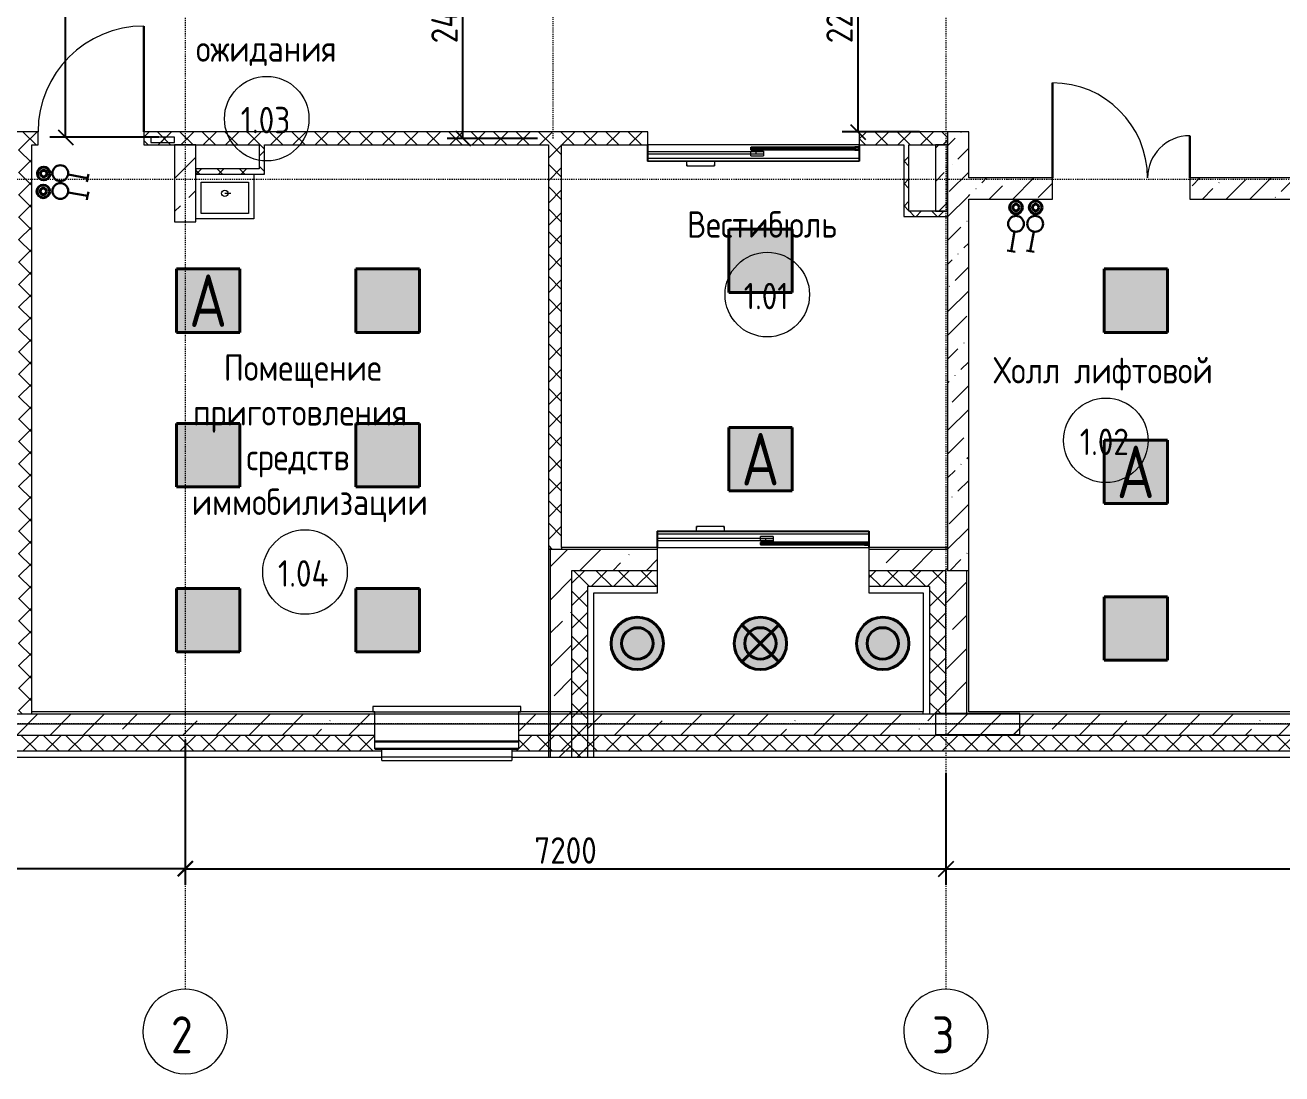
# Model space of a CAD drawing. Header units: millimetres. Extents: x -174154 to -170572, y -111302 to -109817.
# Drawn here: x -174063.8 to -173944.9, y -110327.1 to -110227.9 of the extents above; entities that cross this region are included whole.
import ezdxf

# ---------------------------------------------------------------- set-up
doc = ezdxf.new("R2010")
doc.units = ezdxf.units.MM
for name, pattern in [('ACAD_ISO02W100', [15, 12, -3]), ('ADSK_Линия сетки', [21, 12, -3, 3, -3]), ('ADSK_Штрих_ш3 п1_5', [4.5, 3, -1.5])]:
    doc.linetypes.add(name, pattern=pattern)
doc.layers.get('Defpoints').update_dxf_attribs({"color": 70})
doc.layers.add('!Выключатели', color=200, linetype='Continuous')
for name, color, linetype, lineweight in [('!Освещение', 190, 'Continuous', 40), ('!Подложка', 252, 'ACAD_ISO02W100', 25), ('Двери', 7, 'Continuous', 18), ('Марки помещений', 7, 'Continuous', 18), ('Окна', 7, 'Continuous', 18), ('Оси', 7, 'Continuous', 9), ('Остекление', 7, 'Continuous', 30), ('Отлив', 7, 'Continuous', 18), ('Панель', 7, 'Continuous', 18), ('Перекрытия', 7, 'Continuous', 18), ('Подоконник_Верхний брус', 7, 'Continuous', 18), ('Размеры', 7, 'Continuous', 9), ('Сантехнические приборы', 7, 'Continuous', 18), ('Стены', 7, 'Continuous', 18), ('Стены разрез', 7, 'Continuous', 40), ('Стены штриховка', 7, 'Continuous', 18), ('Электрика', 7, 'Continuous', 40)]:
    doc.layers.add(name, color=color, linetype=linetype, lineweight=lineweight)
doc.layers.add('_Разделитель помещений_', color=4, linetype='ADSK_Штрих_ш3 п1_5', lineweight=40, true_color=0x00ffff)
doc.styles.add('GOST Common', font='GOST Common.ttf', dxfattribs={"width": 0.9, "height": 250})
doc.styles.add('GOST Common_1', font='GOST Common.ttf', dxfattribs={"width": 0.9, "height": 350})
doc.styles.get("Standard").update_dxf_attribs({"font": 'GOST_A.TTF'})
doc.dimstyles.new('ADSK_Проверочный', dxfattribs={"dimscale": 304.8, "dimtxt": 251.428749, "dimasz": 0.463911, "dimexe": 0.492126, "dimexo": 0.492126, "dimgap": 0.164042, "dimtad": 1, "dimdec": 0, "dimdsep": 46, "dimtxsty": 'GOST Common', "dimblk1": 'OBLIQUE', "dimblk2": 'OBLIQUE', "dimsah": 1, "dimcen": 0.09, "dimazin": 0, "dimtfac": 1, "dimtdec": 4, "dimtix": 1, "dimtmove": 0, "dimatfit": 3, "dimfxl": 1, "dimtvp": 1, "dimtolj": 1, "dimtzin": 0, "dimarcsym": 2})
pattern_1 = [(45, (30280, 12305), (-106.066, 106.066), []), (135, (30280, 12305), (-106.066, -106.066), [])]
pattern_2 = [(45, (30280, 12305), (-314.309, 314.309), []), (45, (30594.3, 12305), (-314.309, 314.309), [222.25, -111.125])]
pattern_3 = [(45, (30280, 12305), (-314.309, 314.309), []), (45, (30594.3, 12305), (-314.309, 314.309), [555.625, -111.125, 3.353, -107.772])]
pattern_4 = [(45, (30280, 12305), (84.1903, 308.6967), [396.875, -79.375, 3.353, -76.022])]

# ---------------------------------------------------------------- blocks, each defined once
blk = doc.blocks.new('*U229')
at = {"layer": 'Электрика', "true_color": 0xffffff}
h = blk.add_hatch(color=7, dxfattribs=at)
h.dxf.hatch_style = 1
h.paths.add_polyline_path([(3.025, 3.025), (3.025, -3.025), (-3.025, -3.025), (-3.025, 3.025)])
at = {"layer": 'Электрика', "color": 1}
for p, q in [((-3.025, -3.025), (-3.025, 3.025)), ((-3.025, 3.025), (3.025, 3.025)), ((3.025, 3.025), (3.025, -3.025)), ((-3.025, -3.025), (3.025, -3.025))]:
    blk.add_line(p, q, dxfattribs=at)
at = {"layer": 'Электрика', "color": 1, "insert": (0, 0), "char_height": 5, "width": 6.05, "attachment_point": 5}
blk.add_mtext('А', dxfattribs=at)
blk = doc.blocks.new('*U225')
at = {"layer": 'Электрика', "true_color": 0xffffff}
h = blk.add_hatch(color=7, dxfattribs=at)
h.dxf.hatch_style = 1
h.paths.add_polyline_path([(3.025, 3.025), (3.025, -3.025), (-3.025, -3.025), (-3.025, 3.025)])
at = {"layer": 'Электрика', "color": 5}
for p, q in [((-3.025, -3.025), (-3.025, 3.025)), ((-3.025, 3.025), (3.025, 3.025)), ((3.025, 3.025), (3.025, -3.025)), ((-3.025, -3.025), (3.025, -3.025))]:
    blk.add_line(p, q, dxfattribs=at)
blk = doc.blocks.new('*U227')
at = {"layer": 'Электрика', "true_color": 0xffffff}
h = blk.add_hatch(color=7, dxfattribs=at)
h.dxf.hatch_style = 1
h.paths.add_polyline_path([(3.025, 3.025), (3.025, -3.025), (-3.025, -3.025), (-3.025, 3.025)])
at = {"layer": 'Электрика', "color": 1}
for p, q in [((-3.025, -3.025), (-3.025, 3.025)), ((-3.025, 3.025), (3.025, 3.025)), ((3.025, 3.025), (3.025, -3.025)), ((-3.025, -3.025), (3.025, -3.025))]:
    blk.add_line(p, q, dxfattribs=at)
at = {"layer": 'Электрика', "color": 1, "insert": (0, 0), "char_height": 5, "width": 6.05, "attachment_point": 5}
blk.add_mtext('А', dxfattribs=at)
blk = doc.blocks.new('*U228')
at = {"layer": 'Электрика', "true_color": 0xffffff}
h = blk.add_hatch(color=7, dxfattribs=at)
h.dxf.hatch_style = 1
h.paths.add_polyline_path([(3.025, 3.025), (3.025, -3.025), (-3.025, -3.025), (-3.025, 3.025)])
at = {"layer": 'Электрика', "color": 5}
for p, q in [((-3.025, -3.025), (-3.025, 3.025)), ((-3.025, 3.025), (3.025, 3.025)), ((3.025, 3.025), (3.025, -3.025)), ((-3.025, -3.025), (3.025, -3.025))]:
    blk.add_line(p, q, dxfattribs=at)
blk = doc.blocks.new('*U240')
at = {"layer": 'Электрика', "ltscale": 10}
h = blk.add_hatch(color=255, dxfattribs=at)
h.dxf.hatch_style = 1
edge = h.paths.add_edge_path()
edge.add_arc((0, 0), 2.5, 0, 360)
at = {"layer": 'Электрика', "color": 1, "lineweight": 40}
for p, q in [((-1.77, 1.77), (1.77, -1.77)), ((-1.77, -1.77), (1.77, 1.77))]:
    blk.add_line(p, q, dxfattribs=at)
blk.add_circle((0, 0), 1.5, dxfattribs=at)
for start, end in [(0, 180), (180, 0)]:
    blk.add_arc((0, 0), 2.5, start, end, dxfattribs=at)
blk = doc.blocks.new('*U239')
at = {"layer": 'Электрика', "ltscale": 10}
h = blk.add_hatch(color=255, dxfattribs=at)
h.dxf.hatch_style = 1
edge = h.paths.add_edge_path()
edge.add_arc((0, 0), 2.5, 0, 360)
at = {"layer": 'Электрика', "color": 5}
blk.add_circle((0, 0), 2.5, dxfattribs=at)
at = {"layer": 'Электрика', "color": 5, "lineweight": 40}
blk.add_circle((0, 0), 1.5, dxfattribs=at)
for start, end in [(0, 180), (180, 0)]:
    blk.add_arc((0, 0), 2.5, start, end, dxfattribs=at)
blk = doc.blocks.new('*U245')
at = {"color": 0, "linetype": 'ByBlock', "lineweight": -2}
for points in [[(0.34, -0.94), (1.2, -3.29)], [(1.2, -3.29), (1.67, -3.12)], [(0.73, -3.46), (1.2, -3.29)]]:
    blk.add_lwpolyline(points, dxfattribs=at)
blk.add_circle((0, 0), 1, dxfattribs=at)
blk = doc.blocks.new('SlidingDoor-dormakaba-AL501_SingleSliding-WallHosted - Frameless Glass Door - Sliding Right to Left-667233-В_АР_ПЭ_01 Этаж')
at = {"layer": 'Двери'}
for p, q in [((-1003, -368), (-1003, -215)), ((-1003, -215), (-1000, -215)), ((-1000, -215), (-1000, -368)), ((-1000, -368), (-1000, -215)), ((1000, -215), (-1000, -215)), ((25, -238), (-960, -238)), ((-960, -238), (-960, -263)), ((25, -263), (25, -238)), ((1000, -368), (1000, -215)), ((1000, -215), (1003, -215)), ((1000, -215), (1000, -368)), ((1003, -215), (1003, -368)), ((-1003, -343), (-1003, -368)), ((-1000, -343), (-1003, -343)), ((-1000, -368), (-1000, -343)), ((-1000, -343), (-1000, -368)), ((1000, -343), (-1000, -343)), ((-960, -263), (25, -263)), ((-95, -279), (-95, -273)), ((25, -273), (-95, -273)), ((-95, -300), (-95, -279)), ((-95, -279), (25, -279)), ((-95, -279), (25, -279)), ((-95, -318), (-95, -300)), ((-95, -300), (25, -300)), ((-95, -300), (25, -300)), ((-95, -318), (25, -318)), ((1000, -280), (-25, -280)), ((-25, -280), (-25, -299)), ((-25, -299), (1000, -299)), ((25, -273), (25, -279)), ((25, -279), (25, -300)), ((25, -300), (25, -318)), ((1000, -299), (1000, -280)), ((1000, -343), (1000, -368)), ((1000, -343), (1003, -343)), ((1000, -368), (1000, -343)), ((1003, -368), (1003, -343)), ((-1000, -368), (-1003, -368)), ((-1000, -368), (-1003, -368)), ((1000, -367), (-1000, -367)), ((1000, -367), (-1000, -367)), ((1000, -367), (-1000, -367)), ((1000, -367), (-1000, -367)), ((1000, -367), (-1000, -367)), ((1000, -367), (-1000, -367)), ((-1000, -368), (-1000, -367)), ((-1000, -367), (-1000, -368)), ((-1000, -368), (-1000, -367)), ((-1000, -367), (-1000, -368)), ((-1000, -368), (-1000, -367)), ((-1000, -367), (-1000, -368)), ((-1000, -368), (-1000, -367)), ((-1000, -367), (-1000, -368)), ((-1000, -368), (-1000, -367)), ((-1000, -367), (-1000, -368)), ((-1000, -368), (-1000, -367)), ((-1000, -367), (-1000, -368)), ((-1000, -368), (1000, -368)), ((1000, -368), (-1000, -368)), ((-1000, -368), (1000, -368)), ((1000, -368), (-1000, -368)), ((-1000, -368), (1000, -368)), ((1000, -368), (-1000, -368)), ((-1000, -368), (1000, -368)), ((1000, -368), (-1000, -368)), ((-1000, -368), (1000, -368)), ((1000, -368), (-1000, -368)), ((-1000, -368), (1000, -368)), ((1000, -368), (-1000, -368)), ((-1000, -368), (1000, -368)), ((1000, -368), (-1000, -368)), ((370, -398), (370, -368)), ((370, -368), (630, -368)), ((370, -398), (370, -413)), ((370, -413), (370, -398)), ((370, -413), (630, -413)), ((630, -368), (630, -398)), ((630, -398), (630, -413)), ((630, -413), (630, -398)), ((1000, -368), (1000, -367)), ((1000, -367), (1000, -368)), ((1000, -368), (1000, -367)), ((1000, -367), (1000, -368)), ((1000, -368), (1000, -367)), ((1000, -367), (1000, -368)), ((1000, -368), (1000, -367)), ((1000, -367), (1000, -368)), ((1000, -368), (1000, -367)), ((1000, -367), (1000, -368)), ((1000, -368), (1000, -367)), ((1000, -367), (1000, -368)), ((1003, -368), (1000, -368)), ((1000, -368), (1003, -368))]:
    blk.add_line(p, q, dxfattribs=at)
at = {"layer": 'Двери', "lineweight": 30}
for p, q in [((-960, -238), (-1000, -238)), ((-1000, -238), (-1000, -263)), ((-960, -263), (-960, -238)), ((-1000, -263), (-960, -263)), ((22, -241), (-960, -241)), ((-960, -241), (-960, -260)), ((-960, -260), (22, -260)), ((22, -260), (22, -241))]:
    blk.add_line(p, q, dxfattribs=at)
blk = doc.blocks.new('SlidingDoor-dormakaba-AL501_SingleSliding-WallHosted - Frameless Glass Door - Sliding Right to Left-656052-В_АР_ПЭ_01 Этаж')
at = {"layer": 'Двери'}
for p, q in [((630, 261), (370, 261)), ((370, 246), (370, 261)), ((370, 261), (370, 246)), ((370, 216), (370, 246)), ((630, 246), (630, 261)), ((630, 261), (630, 246)), ((630, 246), (630, 216)), ((-1003, 62), (-1003, 216)), ((-1003, 216), (-1003, 190)), ((-1003, 216), (-1000, 216)), ((-1003, 216), (-1000, 216)), ((-1003, 190), (-1000, 190)), ((-1000, 190), (-1000, 216)), ((-1000, 216), (-1000, 62)), ((-1000, 62), (-1000, 216)), ((-1000, 216), (-1000, 215)), ((-1000, 215), (-1000, 216)), ((-1000, 216), (-1000, 215)), ((-1000, 215), (-1000, 216)), ((-1000, 216), (-1000, 215)), ((-1000, 215), (-1000, 216)), ((-1000, 216), (-1000, 215)), ((-1000, 215), (-1000, 216)), ((-1000, 216), (-1000, 215)), ((-1000, 215), (-1000, 216)), ((-1000, 216), (-1000, 215)), ((-1000, 215), (-1000, 216)), ((-1000, 216), (-1000, 190)), ((-1000, 216), (1000, 216)), ((1000, 216), (-1000, 216)), ((1000, 216), (-1000, 216)), ((-1000, 216), (1000, 216)), ((1000, 216), (-1000, 216)), ((-1000, 216), (1000, 216)), ((1000, 216), (-1000, 216)), ((-1000, 216), (1000, 216)), ((1000, 216), (-1000, 216)), ((-1000, 216), (1000, 216)), ((1000, 216), (-1000, 216)), ((-1000, 216), (1000, 216)), ((1000, 216), (-1000, 216)), ((-1000, 216), (1000, 216)), ((-1000, 215), (1000, 215)), ((-1000, 215), (1000, 215)), ((-1000, 215), (1000, 215)), ((-1000, 215), (1000, 215)), ((-1000, 215), (1000, 215)), ((-1000, 215), (1000, 215)), ((-1000, 190), (1000, 190)), ((-95, 147), (-95, 165)), ((25, 165), (-95, 165)), ((-95, 126), (-95, 147)), ((25, 147), (-95, 147)), ((25, 147), (-95, 147)), ((-95, 120), (-95, 126)), ((25, 126), (-95, 126)), ((25, 126), (-95, 126)), ((-95, 120), (25, 120)), ((1000, 146), (-25, 146)), ((-25, 146), (-25, 127)), ((-25, 127), (1000, 127)), ((25, 165), (25, 147)), ((25, 147), (25, 126)), ((25, 126), (25, 120)), ((630, 216), (370, 216)), ((1000, 216), (1000, 190)), ((1000, 62), (1000, 216)), ((1000, 216), (1003, 216)), ((1003, 216), (1000, 216)), ((1000, 190), (1000, 216)), ((1000, 216), (1000, 215)), ((1000, 215), (1000, 216)), ((1000, 216), (1000, 215)), ((1000, 215), (1000, 216)), ((1000, 216), (1000, 215)), ((1000, 215), (1000, 216)), ((1000, 216), (1000, 215)), ((1000, 215), (1000, 216)), ((1000, 216), (1000, 215)), ((1000, 215), (1000, 216)), ((1000, 216), (1000, 215)), ((1000, 215), (1000, 216)), ((1000, 216), (1000, 62)), ((1003, 190), (1000, 190)), ((1000, 127), (1000, 146)), ((1003, 216), (1003, 62)), ((1003, 190), (1003, 216)), ((-1000, 62), (-1003, 62)), ((-1000, 62), (1000, 62)), ((-960, 110), (25, 110)), ((-960, 85), (-960, 110)), ((25, 85), (-960, 85)), ((25, 110), (25, 85)), ((1003, 62), (1000, 62))]:
    blk.add_line(p, q, dxfattribs=at)
at = {"layer": 'Двери', "lineweight": 30}
for p, q in [((-1000, 110), (-960, 110)), ((-1000, 85), (-1000, 110)), ((-960, 85), (-1000, 85)), ((-960, 110), (-960, 85)), ((-960, 107), (22, 107)), ((-960, 88), (-960, 107)), ((22, 88), (-960, 88)), ((22, 107), (22, 88))]:
    blk.add_line(p, q, dxfattribs=at)
blk = doc.blocks.new('AC_Дверь_Однопольная_ДеревяннаяНаружная_ГОСТ24698-81 - 960х2080h ГЛ-799321-В_АР_ПЭ_01 Этаж')
at = {"layer": 'Панель', "lineweight": 30}
blk.add_line((500, 62.5), (500, 1062.5), dxfattribs=at)
at = {"layer": 'Панель'}
blk.add_arc((500, 62.5), 1000, 90, 180, dxfattribs=at)
blk = doc.blocks.new('B2B_Окно_1створка - 1320х1460h-729009-В_АР_ПЭ_01 Этаж')
at = {"layer": 'Остекление'}
for p, q in [((-680, 135), (680, 135)), ((-680, 65), (680, 65))]:
    blk.add_line(p, q, dxfattribs=at)
blk = doc.blocks.new('В2В_Подоконник_ПВХ - ПВХ-717279-В_АР_ПЭ_01 Этаж')
at = {"layer": 'Подоконник_Верхний брус'}
for p, q in [((-680, -280), (-680, 0)), ((-680, 0), (680, 0)), ((680, 0), (680, -280)), ((-680, -280), (-700, -280)), ((-700, -280), (-700, -330)), ((-700, -330), (700, -330)), ((700, -280), (680, -280)), ((700, -330), (700, -280))]:
    blk.add_line(p, q, dxfattribs=at)
blk = doc.blocks.new('B2B_Отлив - Отлив_металлический-717280-В_АР_ПЭ_01 Этаж')
at = {"layer": 'Отлив'}
for p, q in [((-615, 1), (-615, 110)), ((615, 110), (-615, 110)), ((-615, 0), (-615, 1)), ((-615, 1), (615, 1)), ((-615, 1), (615, 1)), ((-615, 0), (615, 0)), ((615, 110), (615, 1)), ((615, 1), (615, 0))]:
    blk.add_line(p, q, dxfattribs=at)
blk = doc.blocks.new('AC_Дверь_Двупольная_ПВХ - 1260х2080h М-799338-В_АР_ПЭ_01 Этаж')
at = {"layer": 'Панель', "lineweight": 30}
for p, q in [((-650, 100), (-650, 1000)), ((650, 100), (650, 500))]:
    blk.add_line(p, q, dxfattribs=at)
at = {"layer": 'Панель'}
for centre, radius, start, end in [((-650, 100), 900, 360, 90), ((650, 100), 400, 90, 180)]:
    blk.add_arc(centre, radius, start, end, dxfattribs=at)
blk = doc.blocks.new('ADSK_Умывальник со смесителем - Умывальник-246140-В_АР_ПЭ_01 Этаж')
at = {"layer": 'Сантехнические приборы'}
for p, q in [((-275, -420), (-275, 0)), ((-275, 0), (275, 0)), ((275, 0), (275, -420)), ((-225, -370), (-225, -75)), ((-225, -75), (225, -75)), ((225, -75), (225, -370)), ((0, -180), (57, -180)), ((275, -420), (-275, -420)), ((225, -370), (-225, -370))]:
    blk.add_line(p, q, dxfattribs=at)
blk.add_circle((0, -180), 30, dxfattribs=at)
blk = doc.blocks.new('Ось сетки - D8-4846-В_АР_ПЭ_01 Этаж')
at = {"layer": 'Оси', "lineweight": 18}
for start, end in [(360, 180), (180, 360)]:
    blk.add_arc((0, 0), 4, start, end, dxfattribs=at)
blk = doc.blocks.new('ADSK_Марка_Помещение_2_ГОСТ21-501-2011 - Имя и Категория-86712-В_АР_ПЭ_01 Этаж')
at = {"layer": 'Марки помещений'}
blk.add_circle((0, 0), 4, dxfattribs=at)
blk = doc.blocks.new('_Oblique')
at = {"color": 0, "linetype": 'ByBlock', "lineweight": -2}
blk.add_line((-0.5, -0.5), (0.5, 0.5), dxfattribs=at)
blk = doc.blocks.new('*D483')
at = {"layer": 'Defpoints', "color": 0, "transparency": 16777216}
for p in [(7830, 0), (15030, 0), (15030, -1057)]:
    blk.add_point(p, dxfattribs=at)
at = {"layer": 'Размеры', "color": 0, "lineweight": -2, "transparency": 16777216}
for p, q in [((7830, -150), (7830, -1207)), ((15030, -150), (15030, -1207)), ((7830, -1057), (15030, -1057))]:
    blk.add_line(p, q, dxfattribs=at)
at = {"layer": 'Размеры', "color": 0, "lineweight": -2, "transparency": 16777216, "xscale": 141.4, "yscale": 141.4, "zscale": 141.4, "rotation": 180}
blk.add_blockref('_Oblique', (7830, -1057), dxfattribs=at)
at = {"layer": 'Размеры', "color": 0, "lineweight": -2, "transparency": 16777216, "xscale": 141.4, "yscale": 141.4, "zscale": 141.4}
blk.add_blockref('_Oblique', (15030, -1057), dxfattribs=at)
at = {"layer": 'Размеры', "color": 0, "transparency": 16777216, "insert": (11430, -882), "char_height": 250, "width": 756.84, "attachment_point": 5, "style": 'GOST Common'}
blk.add_mtext('\\A1;7200', dxfattribs=at)
blk = doc.blocks.new('*D484')
at = {"layer": 'Defpoints', "color": 0, "transparency": 16777216}
for p in [(330, 315), (7830, 315), (7830, -1052)]:
    blk.add_point(p, dxfattribs=at)
at = {"layer": 'Размеры', "color": 0, "lineweight": -2, "transparency": 16777216}
for p, q in [((330, 165), (330, -1202)), ((7830, 165), (7830, -1202)), ((330, -1052), (7830, -1052))]:
    blk.add_line(p, q, dxfattribs=at)
at = {"layer": 'Размеры', "color": 0, "lineweight": -2, "transparency": 16777216, "xscale": 141.4, "yscale": 141.4, "zscale": 141.4, "rotation": 180}
blk.add_blockref('_Oblique', (330, -1052), dxfattribs=at)
at = {"layer": 'Размеры', "color": 0, "lineweight": -2, "transparency": 16777216, "xscale": 141.4, "yscale": 141.4, "zscale": 141.4}
blk.add_blockref('_Oblique', (7830, -1052), dxfattribs=at)
at = {"layer": 'Размеры', "color": 0, "transparency": 16777216, "insert": (4080, -877), "char_height": 250, "width": 756.84, "attachment_point": 5, "style": 'GOST Common'}
blk.add_mtext('\\A1;7500', dxfattribs=at)
blk = doc.blocks.new('*D485')
at = {"layer": 'Defpoints', "color": 0, "transparency": 16777216}
for p in [(15030, 0), (22230, 0), (22230, -1057)]:
    blk.add_point(p, dxfattribs=at)
at = {"layer": 'Размеры', "color": 0, "lineweight": -2, "transparency": 16777216}
for p, q in [((15030, -150), (15030, -1207)), ((22230, -150), (22230, -1207)), ((15030, -1057), (22230, -1057))]:
    blk.add_line(p, q, dxfattribs=at)
at = {"layer": 'Размеры', "color": 0, "lineweight": -2, "transparency": 16777216, "xscale": 141.4, "yscale": 141.4, "zscale": 141.4, "rotation": 180}
blk.add_blockref('_Oblique', (15030, -1057), dxfattribs=at)
at = {"layer": 'Размеры', "color": 0, "lineweight": -2, "transparency": 16777216, "xscale": 141.4, "yscale": 141.4, "zscale": 141.4}
blk.add_blockref('_Oblique', (22230, -1057), dxfattribs=at)
at = {"layer": 'Размеры', "color": 0, "transparency": 16777216, "insert": (18630, -882), "char_height": 250, "width": 756.84, "attachment_point": 5, "style": 'GOST Common'}
blk.add_mtext('\\A1;7200', dxfattribs=at)
blk = doc.blocks.new('*D493')
at = {"layer": 'Defpoints', "color": 0, "transparency": 16777216}
for p in [(6698, 8765), (7830, 8765), (7730, 5865)]:
    blk.add_point(p, dxfattribs=at)
at = {"layer": 'Размеры', "color": 0, "lineweight": -2, "transparency": 16777216}
for p, q in [((7680, 8765), (6548, 8765)), ((6698, 5865), (6698, 8765)), ((7580, 5865), (6548, 5865))]:
    blk.add_line(p, q, dxfattribs=at)
at = {"layer": 'Размеры', "color": 0, "lineweight": -2, "transparency": 16777216, "xscale": 141.4, "yscale": 141.4, "zscale": 141.4}
for p, rotation in [((6698, 8765), 90), ((6698, 5865), 270)]:
    blk.add_blockref('_Oblique', p, dxfattribs=dict(at, rotation=rotation))
at = {"layer": 'Размеры', "color": 0, "lineweight": 20, "transparency": 16777216, "insert": (6523, 7315), "char_height": 250, "width": 756.84, "attachment_point": 5, "rotation": 90, "style": 'GOST Common'}
blk.add_mtext('\\A1;2900', dxfattribs=at)
blk = doc.blocks.new('*D494')
at = {"layer": 'Defpoints', "color": 0, "transparency": 16777216}
for p in [(14198, 8185), (15130, 8185), (14930, 5915)]:
    blk.add_point(p, dxfattribs=at)
at = {"layer": 'Размеры', "color": 0, "lineweight": -2, "transparency": 16777216}
for p, q in [((14980, 8185), (14048, 8185)), ((14198, 5915), (14198, 8185)), ((14780, 5915), (14048, 5915))]:
    blk.add_line(p, q, dxfattribs=at)
at = {"layer": 'Размеры', "color": 0, "lineweight": -2, "transparency": 16777216, "xscale": 141.4, "yscale": 141.4, "zscale": 141.4}
for p, rotation in [((14198, 8185), 90), ((14198, 5915), 270)]:
    blk.add_blockref('_Oblique', p, dxfattribs=dict(at, rotation=rotation))
at = {"layer": 'Размеры', "color": 0, "lineweight": 20, "transparency": 16777216, "insert": (14023, 7050), "char_height": 250, "width": 756.84, "attachment_point": 5, "rotation": 90, "style": 'GOST Common'}
blk.add_mtext('\\A1;2270', dxfattribs=at)
blk = doc.blocks.new('*D479')
at = {"layer": 'Defpoints', "color": 0, "transparency": 16777216}
for p in [(9878, 8255), (10459, 8255), (11313, 5855)]:
    blk.add_point(p, dxfattribs=at)
at = {"layer": 'Размеры', "color": 0, "lineweight": -2, "transparency": 16777216}
for p, q in [((10028, 8255), (10609, 8255)), ((10459, 5855), (10459, 8255)), ((11163, 5855), (10309, 5855))]:
    blk.add_line(p, q, dxfattribs=at)
at = {"layer": 'Размеры', "color": 0, "lineweight": -2, "transparency": 16777216, "xscale": 141.4, "yscale": 141.4, "zscale": 141.4}
for p, rotation in [((10459, 8255), 90), ((10459, 5855), 270)]:
    blk.add_blockref('_Oblique', p, dxfattribs=dict(at, rotation=rotation))
at = {"layer": 'Размеры', "color": 0, "lineweight": 20, "transparency": 16777216, "insert": (10284, 7055), "char_height": 250, "width": 782.41, "attachment_point": 5, "rotation": 90, "style": 'GOST Common'}
blk.add_mtext('\\A1;2400', dxfattribs=at)
blk = doc.blocks.new('Расп.кор.')
at = {"layer": 'Электрика', "lineweight": 40}
for radius in [0.605, 0.303]:
    blk.add_circle((0, 0), radius, dxfattribs=at)
blk = doc.blocks.new('A$Cb2ab8b70')
at = {"layer": 'Стены', "lineweight": 20, "true_color": 0x636466}
h = blk.add_hatch(dxfattribs=at)
h.set_pattern_fill('FP_3', color=251, style=0, pattern_type=2)
h.set_pattern_definition(pattern_2)
h.paths.add_polyline_path([(7730, 5065), (7930, 5065), (7930, 5792.5), (7730, 5792.5)])
h = blk.add_hatch(dxfattribs=at)
h.set_pattern_fill('FP_3', color=251, style=0, pattern_type=2)
h.set_pattern_definition(pattern_2)
h.paths.add_polyline_path([(15045, 5165), (15045, 5792.5), (14930, 5792.5), (14930, 5165)])
h = blk.add_hatch(dxfattribs=at)
h.set_pattern_fill('FP_3', color=251, style=0, pattern_type=2)
h.set_pattern_definition(pattern_2)
h.paths.add_polyline_path([(14930, 215), (15730, 215), (15730, 415), (14930, 415)])
at = {"layer": 'Стены разрез', "lineweight": 20, "true_color": 0x636466}
h = blk.add_hatch(dxfattribs=at)
h.set_pattern_fill('FP_1', color=251, style=0, pattern_type=2)
h.set_pattern_definition(pattern_1)
h.paths.add_polyline_path([(14930, 5792.5), (15045, 5792.5), (15045, 5917.5), (14208.7, 5917.5), (14208.7, 5792.5), (14680, 5792.5)])
h.paths.add_polyline_path([(7730, 5792.5), (12208.7, 5792.5), (12208.7, 5917.5), (7437.5, 5917.5), (7437.5, 5792.5)])
h.paths.add_polyline_path([(4792.5, 5792.5), (4792.5, 5917.5), (3227.5, 5917.5), (3227.5, 5792.5), (3352.5, 5792.5)])
h.paths.add_polyline_path([(6437.5, 5792.5), (6437.5, 5917.5), (5792.5, 5917.5), (5792.5, 5792.5), (6377.5, 5792.5)])
h = blk.add_hatch(dxfattribs=at)
h.set_pattern_fill('FP_1', color=251, style=0, pattern_type=2)
h.set_pattern_definition(pattern_1)
h.paths.add_polyline_path([(7730, 5815), (7730, 5865), (7505, 5865), (7505, 5815)])
h = blk.add_hatch(dxfattribs=at)
h.set_pattern_fill('FP_2', color=251, style=0, pattern_type=2)
h.set_pattern_definition(pattern_4)
h.paths.add_polyline_path([(15225, 1765), (15245, 1765), (15245, 5917.5), (15045, 5917.5), (15045, 1765)])
h = blk.add_hatch(dxfattribs=at)
h.set_pattern_fill('FP_1', color=251, style=0, pattern_type=2)
h.set_pattern_definition(pattern_1)
h.paths.add_polyline_path([(6252.5, 410), (6377.5, 410), (6377.5, 5792.5), (6252.5, 5792.5), (6252.5, 430)])
h = blk.add_hatch(dxfattribs=at)
h.set_pattern_fill('FP_1', color=251, style=0, pattern_type=2)
h.set_pattern_definition(pattern_1)
h.paths.add_polyline_path([(8530, 5565), (8580, 5565), (8580, 5792.5), (8530, 5792.5)])
h = blk.add_hatch(dxfattribs=at)
h.set_pattern_fill('FP_1', color=251, style=0, pattern_type=2)
h.set_pattern_definition(pattern_1)
h.paths.add_polyline_path([(11392.5, 1965), (11392.5, 5792.5), (11267.5, 5792.5), (11267.5, 1965), (11287.5, 1965)])
h = blk.add_hatch(dxfattribs=at)
h.set_pattern_fill('FP_1', color=251, style=0, pattern_type=2)
h.set_pattern_definition(pattern_1)
h.paths.add_polyline_path([(14680, 5115), (14680, 5792.5), (14630, 5792.5), (14630, 5115)])
h = blk.add_hatch(dxfattribs=at)
h.set_pattern_fill('FP_1', color=251, style=0, pattern_type=2)
h.set_pattern_definition(pattern_1)
h.paths.add_polyline_path([(7930, 5515), (8580, 5515), (8580, 5565), (7930, 5565)])
h = blk.add_hatch(dxfattribs=at)
h.set_pattern_fill('FP_2', color=251, style=0, pattern_type=2)
h.set_pattern_definition(pattern_4)
h.paths.add_polyline_path([(18360.2, 5280), (18602.5, 5280), (18602.5, 5480), (17337.5, 5480), (17337.5, 5280)])
h.paths.add_polyline_path([(15245, 5280), (16037.5, 5280), (16037.5, 5480), (15245, 5480)])
h = blk.add_hatch(dxfattribs=at)
h.set_pattern_fill('FP_1', color=251, style=0, pattern_type=2)
h.set_pattern_definition(pattern_1)
h.paths.add_polyline_path([(14680, 5115), (15045, 5115), (15045, 5165), (14680, 5165)])
h = blk.add_hatch(dxfattribs=at)
h.set_pattern_fill('FP_4', color=251, style=0, pattern_type=2)
h.set_pattern_definition(pattern_3)
h.paths.add_polyline_path([(11287.5, 0), (11487.5, 0), (11487.5, 1965), (11287.5, 1965), (11287.5, 688.1)])
h = blk.add_hatch(dxfattribs=at)
h.set_pattern_fill('FP_4', color=251, style=0, pattern_type=2)
h.set_pattern_definition(pattern_3)
h.paths.add_polyline_path([(15025, 1765), (15045, 1765), (15045, 1965), (14300, 1965), (14300, 1765), (14524.8, 1765)])
h.paths.add_polyline_path([(11637.5, 1765), (12300, 1765), (12300, 1965), (11487.5, 1965), (11487.5, 1765)])
h = blk.add_hatch(dxfattribs=at)
h.set_pattern_fill('FP_1', color=251, style=0, pattern_type=2)
h.set_pattern_definition(pattern_1)
h.paths.add_polyline_path([(11487.5, 0), (11637.5, 0), (11637.5, 1765), (11487.5, 1765), (11487.5, 688.1)])
h = blk.add_hatch(dxfattribs=at)
h.set_pattern_fill('FP_1', color=251, style=0, pattern_type=2)
h.set_pattern_definition(pattern_1)
h.paths.add_polyline_path([(15025, 1615), (15025, 1765), (14300, 1765), (14300, 1615), (14875, 1615)])
h.paths.add_polyline_path([(12300, 1615), (12300, 1765), (11637.5, 1765), (11637.5, 1615), (11697.5, 1615)])
h = blk.add_hatch(dxfattribs=at)
h.set_pattern_fill('FP_4', color=251, style=0, pattern_type=2)
h.set_pattern_definition(pattern_3)
h.paths.add_polyline_path([(15025, 410), (15225, 410), (15225, 1765), (15025, 1765), (15025, 430)])
h = blk.add_hatch(dxfattribs=at)
h.set_pattern_fill('FP_1', color=251, style=0, pattern_type=2)
h.set_pattern_definition(pattern_1)
h.paths.add_polyline_path([(14875, 410), (15025, 410), (15025, 1615), (14875, 1615), (14875, 430)])
h = blk.add_hatch(dxfattribs=at)
h.set_pattern_fill('FP_4', color=251, style=0, pattern_type=2)
h.set_pattern_definition(pattern_3)
h.paths.add_polyline_path([(15025, 210), (15025, 410), (10985, 410), (10985, 210), (15004.2, 210)])
h.paths.add_polyline_path([(9625, 210), (9625, 410), (5610, 410), (5610, 210), (6854.1, 210)])
h.paths.add_polyline_path([(2320, 210), (4250, 210), (4250, 410), (2320, 410)])
h.paths.add_polyline_path([(960, 210), (960, 410), (210, 410), (210, 210)])
h = blk.add_hatch(dxfattribs=at)
h.set_pattern_fill('FP_4', color=251, style=0, pattern_type=2)
h.set_pattern_definition(pattern_3)
h.paths.add_polyline_path([(30130, 210), (30130, 410), (27234, 410), (27234, 210), (30110, 210)])
h.paths.add_polyline_path([(27034, 210), (27034, 410), (22302.5, 410), (22302.5, 210), (26030.9, 210)])
h.paths.add_polyline_path([(22102.5, 210), (22102.5, 410), (18802.5, 410), (18802.5, 210)])
h.paths.add_polyline_path([(18602.5, 210), (18602.5, 410), (15025, 410), (15025, 210), (18360.2, 210)])
h = blk.add_hatch(dxfattribs=at)
h.set_pattern_fill('FP_1', color=251, style=0, pattern_type=2)
h.set_pattern_definition(pattern_1)
h.paths.add_polyline_path([(14815, 60), (14875, 60), (14875, 210), (10985, 210), (10985, 80), (10920, 80), (10920, 60), (14524.8, 60)])
h.paths.add_polyline_path([(9690, 60), (9690, 80), (9625, 80), (9625, 210), (5610, 210), (5610, 80), (5545, 80), (5545, 60), (6854.1, 60)])
h.paths.add_polyline_path([(3018.8, 60), (4315, 60), (4315, 80), (4250, 80), (4250, 210), (2320, 210), (2320, 80), (2255, 80), (2255, 60)])
h.paths.add_polyline_path([(60, 60), (1025, 60), (1025, 80), (960, 80), (960, 210), (60, 210)])
h = blk.add_hatch(dxfattribs=at)
h.set_pattern_fill('FP_1', color=251, style=0, pattern_type=2)
h.set_pattern_definition(pattern_1)
h.paths.add_polyline_path([(29866.2, 60), (30330, 60), (30330, 210), (14875, 210), (14875, 60), (26030.9, 60)])
at = {"layer": '_Разделитель помещений_', "color": 251, "lineweight": 20, "true_color": 0x636466}
blk.add_line((11312.5, 5855), (11312.5, 8827.5), dxfattribs=at)
at = {"layer": 'Оси', "linetype": 'ADSK_Линия сетки'}
for p, q in [((7830, 16592.9), (7830, -2195)), ((15030, 16592.9), (15030, -2195)), ((32579.7, 5465), (-1856.4, 5465)), ((32780, 315), (-1856.4, 315))]:
    blk.add_line(p, q, dxfattribs=at)
at = {"layer": 'Перекрытия', "color": 251, "lineweight": 20, "true_color": 0x636466}
blk.add_line((330, 315), (30230, 315), dxfattribs=at)
at = {"layer": 'Стены', "color": 251, "lineweight": 20, "true_color": 0x636466}
for p, q in [((7930, 5792.5), (7730, 5792.5)), ((7730, 5792.5), (7930, 5792.5)), ((14930, 5792.5), (15045, 5792.5)), ((15045, 5792.5), (14930, 5792.5)), ((15045, 5165), (15045, 5792.5)), ((7930, 5515), (7930, 5565)), ((7930, 5565), (7930, 5515)), ((14930, 5165), (15045, 5165)), ((11287.5, 0), (11287.5, 1985)), ((0, 410), (30110, 410)), ((9625, 430), (10985, 430)), ((10920, 0), (9690, 0))]:
    blk.add_line(p, q, dxfattribs=at)
at = {"layer": 'Стены разрез', "color": 251, "lineweight": 20, "true_color": 0x636466}
for p, q in [((6437.5, 5917.5), (5792.5, 5917.5)), ((6437.5, 5792.5), (6437.5, 5917.5)), ((12208.7, 5917.5), (7437.5, 5917.5)), ((7437.5, 5917.5), (7437.5, 5792.5)), ((7730, 5865), (7505, 5865)), ((7505, 5865), (7505, 5815)), ((7730, 5815), (7730, 5865)), ((12208.7, 5792.5), (12208.7, 5917.5)), ((15245, 5917.5), (14208.7, 5917.5)), ((14208.7, 5917.5), (14208.7, 5792.5)), ((15245, 5480), (15245, 5917.5)), ((6377.5, 430), (6377.5, 5792.5)), ((6377.5, 5792.5), (6437.5, 5792.5)), ((7437.5, 5792.5), (7730, 5792.5)), ((7505, 5815), (7730, 5815)), ((7730, 5792.5), (7730, 5065)), ((7930, 5565), (7930, 5792.5)), ((7930, 5792.5), (8530, 5792.5)), ((8530, 5792.5), (8530, 5565)), ((8580, 5792.5), (11267.5, 5792.5)), ((8580, 5515), (8580, 5792.5)), ((11267.5, 5792.5), (11267.5, 0)), ((11392.5, 1985), (11392.5, 5792.5)), ((11392.5, 5792.5), (12208.7, 5792.5)), ((14208.7, 5792.5), (14630, 5792.5)), ((14630, 5792.5), (14630, 5115)), ((14680, 5792.5), (14930, 5792.5)), ((14680, 5165), (14680, 5792.5)), ((14930, 5792.5), (14930, 5165)), ((8530, 5565), (7930, 5565)), ((7930, 5065), (7930, 5515)), ((7930, 5515), (8580, 5515)), ((16037.5, 5480), (15245, 5480)), ((16037.5, 5280), (16037.5, 5480)), ((17337.5, 5480), (17337.5, 5280)), ((21830, 5480), (17337.5, 5480)), ((15245, 430), (15245, 5280)), ((15245, 5280), (16037.5, 5280)), ((17337.5, 5280), (18602.5, 5280)), ((14630, 5115), (15045, 5115)), ((14930, 5165), (14680, 5165)), ((15045, 5115), (15045, 1985)), ((7730, 5065), (7930, 5065)), ((12300, 1985), (11392.5, 1985)), ((12300, 1555), (12300, 1985)), ((15045, 1985), (14300, 1985)), ((14300, 1985), (14300, 1555)), ((11697.5, 0), (11697.5, 1555)), ((11697.5, 1555), (12300, 1555)), ((14300, 1555), (14815, 1555)), ((14815, 1555), (14815, 430)), ((9625, 430), (6377.5, 430)), ((9625, 80), (9625, 430)), ((14815, 430), (10985, 430)), ((10985, 430), (10985, 80)), ((15730, 415), (14930, 415)), ((14930, 415), (14930, 215)), ((18602.5, 430), (15245, 430)), ((15730, 215), (15730, 415)), ((14930, 215), (15730, 215)), ((9690, 80), (9625, 80)), ((9690, 0), (9690, 80)), ((10985, 80), (10920, 80)), ((10920, 80), (10920, 0)), ((5545, 0), (9690, 0)), ((10920, 0), (30540, 0))]:
    blk.add_line(p, q, dxfattribs=at)
at = {"layer": 'Стены штриховка', "color": 251, "lineweight": 20, "true_color": 0x636466}
for p, q in [((15045, 5917.5), (15045, 5115)), ((15045, 5165), (14930, 5165)), ((12300, 1965), (11267.5, 1965)), ((11392.5, 1985), (11392.5, 1965)), ((15045, 1965), (14300, 1965)), ((15045, 1985), (15045, 1765)), ((11487.5, 1765), (11487.5, 0)), ((12300, 1765), (11487.5, 1765)), ((15025, 1765), (14300, 1765)), ((15025, 1765), (15025, 410)), ((15245, 1765), (15045, 1765)), ((15225, 1765), (15225, 410)), ((11637.5, 1615), (11637.5, 0)), ((12300, 1615), (11637.5, 1615)), ((14875, 1615), (14300, 1615)), ((14875, 1615), (14875, 410)), ((6377.5, 410), (6377.5, 430)), ((14815, 410), (14815, 430)), ((5610, 210), (9625, 210)), ((10985, 210), (30330, 210)), ((5545, 60), (9690, 60)), ((10920, 60), (30480, 60))]:
    blk.add_line(p, q, dxfattribs=at)
at = {"layer": 'Двери', "color": 251, "lineweight": 20, "true_color": 0x636466}
for name, p in [('AC_Дверь_Однопольная_ДеревяннаяНаружная_ГОСТ24698-81 - 960х2080h ГЛ-799321-В_АР_ПЭ_01 Этаж', (6937.5, 5855)), ('AC_Дверь_Двупольная_ПВХ - 1260х2080h М-799338-В_АР_ПЭ_01 Этаж', (16687.5, 5380))]:
    blk.add_blockref(name, p, dxfattribs=at)
at = {"layer": 'Двери', "color": 251, "lineweight": 20, "true_color": 0x636466, "rotation": 180}
for name, p in [('SlidingDoor-dormakaba-AL501_SingleSliding-WallHosted - Frameless Glass Door - Sliding Right to Left-656052-В_АР_ПЭ_01 Этаж', (13208.7, 5855)), ('SlidingDoor-dormakaba-AL501_SingleSliding-WallHosted - Frameless Glass Door - Sliding Right to Left-667233-В_АР_ПЭ_01 Этаж', (13300, 1770))]:
    blk.add_blockref(name, p, dxfattribs=at)
at = {"layer": 'Марки помещений', "color": 251, "lineweight": 20, "true_color": 0x636466, "xscale": 99.99999999999993, "yscale": 99.99999999999993, "zscale": 99.99999999999993}
for p in [(8601.6, 6041.1), (13339, 4376.6), (16543.5, 2997.7), (8963.4, 1752.7)]:
    blk.add_blockref('ADSK_Марка_Помещение_2_ГОСТ21-501-2011 - Имя и Категория-86712-В_АР_ПЭ_01 Этаж', p, dxfattribs=at)
at = {"layer": 'Окна', "color": 251, "lineweight": 20, "true_color": 0x636466, "rotation": 180}
for name, p in [('В2В_Подоконник_ПВХ - ПВХ-717279-В_АР_ПЭ_01 Этаж', (10305, 150)), ('B2B_Окно_1створка - 1320х1460h-729009-В_АР_ПЭ_01 Этаж', (10305, 215)), ('B2B_Отлив - Отлив_металлический-717280-В_АР_ПЭ_01 Этаж', (10305, 80))]:
    blk.add_blockref(name, p, dxfattribs=at)
at = {"layer": 'Оси', "lineweight": 18, "xscale": 99.99999999999993, "yscale": 99.99999999999993, "zscale": 99.99999999999993, "rotation": 180}
for p in [(7830, -2595), (15030, -2595)]:
    blk.add_blockref('Ось сетки - D8-4846-В_АР_ПЭ_01 Этаж', p, dxfattribs=at)
at = {"layer": 'Сантехнические приборы', "color": 251, "lineweight": 20, "true_color": 0x636466}
blk.add_blockref('ADSK_Умывальник со смесителем - Умывальник-246140-В_АР_ПЭ_01 Этаж', (8205, 5515), dxfattribs=at)
at = {"layer": 'Марки помещений', "color": 251, "lineweight": 20, "true_color": 0x636466, "char_height": 250, "attachment_point": 1, "style": 'GOST Common'}
for s, insert, width in [('ожидания', (7932.1, 6829.4), 1630.632), ('1.03', (8354.9, 6152.5), 606.076), ('Вестибюль', (12580.1, 5165.2), 1847.088), ('1.01', (13116.1, 4488), 548.354), ('Помещение', (8195.4, 3811.4), 1875.949), ('Холл', (15480.9, 3786.4), 829.747), ('лифтовой', (16242.9, 3786.4), 1659.493), ('приготовления', (7903.7, 3388.1), 2583.037), ('1.02', (16296.7, 3109.1), 606.076), ('средств', (8409.7, 2964.7), 1356.455), ('иммобилизации', (7891.7, 2541.4), 2604.683), ('1.04', (8707.6, 1864.1), 627.721)]:
    blk.add_mtext(s, dxfattribs=dict(at, insert=insert, width=width))
at = {"layer": 'Оси', "char_height": 350, "attachment_point": 1, "style": 'GOST Common_1'}
for s, insert, width in [('\\fGOST Common|b0|i0|c204|p34|;\\W.9;2', (7695.6, -2451.1), 274.177), ('\\fGOST Common|b0|i0|c204|p34|;\\W.9;3', (14898.7, -2451.1), 266.962)]:
    blk.add_mtext(s, dxfattribs=dict(at, insert=insert, width=width))
at = {"layer": 'Размеры', "color": 251, "lineweight": 20, "true_color": 0x636466}
for base, p1, p2, override, picture, middle in [((6697.8, 8765), (7730, 5865), (7830, 8765), {"dimpost": '<>', "dimfxl": 2901.723626}, '*D493', (6522.8, 7315)), ((10458.7, 8255), (11312.5, 5855), (9877.5, 8255), {"dimpost": '<>', "dimfxl": 2796.287592}, '*D479', (10283.7, 7055)), ((14197.7, 8185.2), (14930, 5915), (15130, 8185.2), {"dimpost": '<>', "dimfxl": 2278.944131}, '*D494', (14022.7, 7050.1))]:
    dim = blk.add_linear_dim(base=base, p1=p1, p2=p2, angle=90, dimstyle='ADSK_Проверочный', override=override, dxfattribs=at)
    dim.commit()
    dim.dimension.update_dxf_attribs({"geometry": picture, "text_midpoint": middle})
at = {"layer": 'Размеры'}
for base, p1, p2, override, picture, middle in [((7830, -1051.8), (330, 315), (7830, 315), {"dimpost": '<>', "dimfxl": 7500.000127}, '*D484', (4080, -876.8)), ((15030, -1056.8), (7830, 0), (15030, 0), {"dimpost": '<>', "dimfxl": 7199.999873}, '*D483', (11430, -881.8)), ((22230, -1056.8), (15030, 0), (22230, 0), {"dimpost": '<>', "dimfxl": 7200}, '*D485', (18630, -881.8))]:
    dim = blk.add_linear_dim(base=base, p1=p1, p2=p2, dimstyle='ADSK_Проверочный', override=override, dxfattribs=at)
    dim.commit()
    dim.dimension.update_dxf_attribs({"geometry": picture, "text_midpoint": middle})

msp = doc.modelspace()

# ---------------------------------------------------------------- block references
at = {"layer": '!Выключатели', "lineweight": 30, "xscale": 0.7500000000000001, "yscale": 0.7500000000000001, "zscale": 0.7500000000000001}
for p, rotation in [((-174060.47, -110241.88), 59.87350103701571), ((-173970.02, -110246.67), 329.8735010370157)]:
    msp.add_blockref('*U245', p, dxfattribs=dict(at, rotation=rotation))
at = {"layer": '!Выключатели', "color": 1, "lineweight": 30, "xscale": 0.7500000000000001, "yscale": 0.7500000000000001, "zscale": 0.7500000000000001}
for p, rotation in [((-174060.47, -110243.56), 59.87350103701571), ((-173968.21, -110246.67), 329.8735010370157)]:
    msp.add_blockref('*U245', p, dxfattribs=dict(at, rotation=rotation))
at = {"layer": '!Освещение', "color": 18, "lineweight": 9, "true_color": 0x000000, "xscale": 0.9917355371882407, "yscale": 0.9917355371882407, "zscale": 0.9917355371882407}
for name, p in [('*U228', (-173994.21, -110250.16)), ('*U229', (-174046.48, -110253.94)), ('*U227', (-173994.21, -110268.94)), ('*U227', (-173958.69, -110270.14)), ('*U239', (-174005.86, -110286.36)), ('*U240', (-173994.21, -110286.36)), ('*U239', (-173982.63, -110286.36))]:
    msp.add_blockref(name, p, dxfattribs=at)
at = {"layer": '!Освещение', "color": 18, "lineweight": 9, "true_color": 0x000000, "xscale": 0.9917355371882407, "yscale": 0.9917355371882407, "zscale": 0.9917355371882407, "rotation": 270}
for p in [(-174029.49, -110253.94), (-173958.69, -110253.94), (-174046.48, -110268.55), (-174029.49, -110268.55), (-174046.48, -110284.17), (-174029.49, -110284.17), (-173958.69, -110284.96)]:
    msp.add_blockref('*U225', p, dxfattribs=at)
at = {"layer": '!Подложка', "ltscale": 20, "xscale": 0.01, "yscale": 0.01, "zscale": 0.01}
msp.add_blockref('A$Cb2ab8b70', (-174126.95, -110297.13), dxfattribs=at)
at = {"layer": 'Электрика', "rotation": 90}
for p in [(-174062.04, -110241.91), (-174062.08, -110243.6), (-173970.02, -110245.12), (-173968.16, -110245.12)]:
    msp.add_blockref('Расп.кор.', p, dxfattribs=at)

doc.saveas('drawing.dxf')
